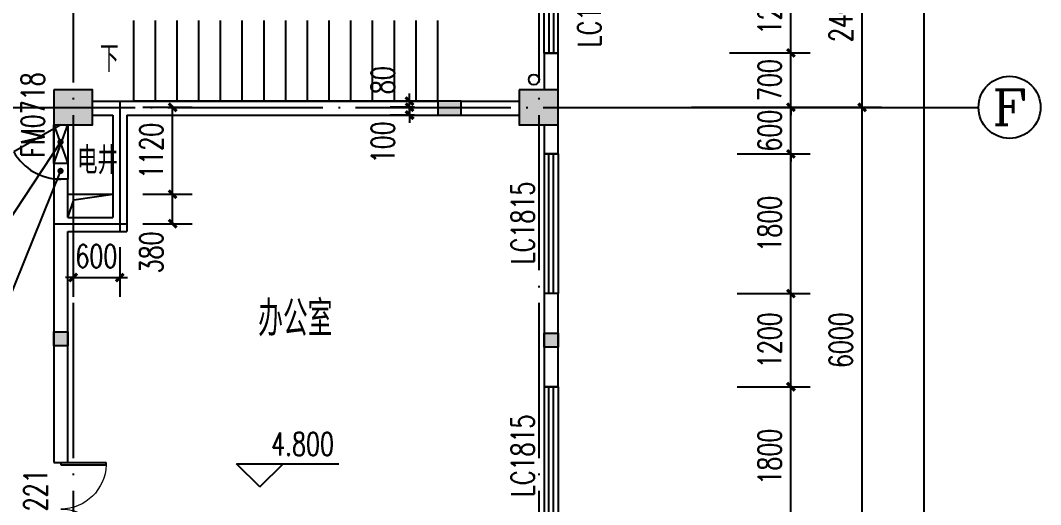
# Model space of a CAD drawing. Header units: millimetres. Extents: x 172649 to 472543, y 238332 to 449264.
# Drawn here: x 255333 to 268482, y 317555 to 323793 of the extents above; entities that cross this region are included whole.
import ezdxf
from ezdxf.enums import TextEntityAlignment as Align

# ---------------------------------------------------------------- set-up
doc = ezdxf.new("R2010")
doc.units = ezdxf.units.MM
doc.header["$LTSCALE"] = 1000
doc.linetypes.add('CENTER', pattern=[2, 1.25, -0.25, 0.25, -0.25])
doc.linetypes.add('DOTE', pattern=[2.42, 2, -0.2, 0.02, -0.2])
for name, color, linetype in [('AXIS', 3, 'Continuous'), ('AXIS_TEXT', 7, 'Continuous'), ('COLUMN', 7, 'Continuous'), ('DIM_ELEV', 3, 'Continuous'), ('DIM_LEAD', 3, 'Continuous'), ('DIM_SYMB', 3, 'Continuous'), ('DOTE', 1, 'CENTER'), ('PUB_DIM', 3, 'Continuous'), ('PUB_HATCH', 8, 'Continuous'), ('PUB_TEXT', 7, 'Continuous'), ('STAIR', 2, 'Continuous'), ('WALL', 255, 'Continuous'), ('WINDOW', 2, 'Continuous'), ('WINDOW_TEXT', 7, 'Continuous'), ('家具', 4, 'Continuous')]:
    doc.layers.add(name, color=color, linetype=linetype)
doc.styles.add('_TCH_AXIS', font='COMPLEX', dxfattribs={"bigfont": 'GBCBIG'})
doc.styles.add('_TCH_DIM', font='SIMPLEX', dxfattribs={"bigfont": 'GBCBIG'})
doc.styles.add('_TCH_DIM_T3', font='SIMPLEX', dxfattribs={"width": 0.705882, "bigfont": 'GBCBIG'})
doc.styles.add('_TCH_WINDOW', font='SIMPLEX', dxfattribs={"height": 3.5, "bigfont": 'GBCBIG'})
doc.styles.add('HZ', font='geditxt.shx', dxfattribs={"width": 0.75, "bigfont": 'hzfs_1.shx'})
doc.dimstyles.new('_TCH_ARCH&&100', dxfattribs={"dimtxt": 297.5, "dimasz": 100, "dimexe": 250, "dimexo": 300, "dimgap": 126.25, "dimtad": 1, "dimdec": 0, "dimzin": 0, "dimdsep": 46, "dimtxsty": '_TCH_DIM_T3', "dimblk": 'ARCHTICK', "dimcen": 0.09, "dimclrt": 7, "dimazin": 2, "dimtfac": 1, "dimtdec": 0, "dimtix": 1, "dimtmove": 2, "dimatfit": 3, "dimfxl": 1, "dimtolj": 1, "dimtzin": 0, "dimarcsym": 0})

# ---------------------------------------------------------------- blocks, each defined once
blk = doc.blocks.new('_ArchTick')
at = {"color": 0, "linetype": 'ByBlock', "const_width": 0.4}
blk.add_lwpolyline([(-0.5, -0.5), (0.5, 0.5)], dxfattribs=at)
blk = doc.blocks.new('*D59')
at = {"layer": 'DEFPOINTS', "color": 0}
for p in [(256613, 321553), (257295, 321553), (256613, 321173)]:
    blk.add_point(p, dxfattribs=at)
at = {"layer": 'PUB_DIM', "color": 0, "lineweight": -2}
for p, q in [((256913, 321553), (257545, 321553)), ((257295, 321173), (257295, 321553)), ((256913, 321173), (257545, 321173))]:
    blk.add_line(p, q, dxfattribs=at)
at = {"layer": 'PUB_DIM', "color": 0, "lineweight": -2, "xscale": 100, "yscale": 100, "zscale": 100}
for p, rotation in [((257295, 321553), 90), ((257295, 321173), 270)]:
    blk.add_blockref('_ArchTick', p, dxfattribs=dict(at, rotation=rotation))
at = {"layer": 'PUB_DIM', "color": 7, "insert": (257020, 320803), "char_height": 297.5, "attachment_point": 5, "rotation": 90, "style": '_TCH_DIM_T3'}
blk.add_mtext('\\A1;380', dxfattribs=at)
blk = doc.blocks.new('*D60')
at = {"layer": 'DEFPOINTS', "color": 0}
for p in [(256613, 322673), (257295, 322673), (256613, 321553)]:
    blk.add_point(p, dxfattribs=at)
at = {"layer": 'PUB_DIM', "color": 0, "lineweight": -2}
for p, q in [((256913, 322673), (257545, 322673)), ((257295, 321553), (257295, 322673)), ((256913, 321553), (257545, 321553))]:
    blk.add_line(p, q, dxfattribs=at)
at = {"layer": 'PUB_DIM', "color": 0, "lineweight": -2, "xscale": 100, "yscale": 100, "zscale": 100}
for p, rotation in [((257295, 322673), 90), ((257295, 321553), 270)]:
    blk.add_blockref('_ArchTick', p, dxfattribs=dict(at, rotation=rotation))
at = {"layer": 'PUB_DIM', "color": 7, "insert": (257020, 322113), "char_height": 297.5, "attachment_point": 5, "rotation": 90, "style": '_TCH_DIM_T3'}
blk.add_mtext('\\A1;1120', dxfattribs=at)
blk = doc.blocks.new('*D61')
at = {"layer": 'DEFPOINTS', "color": 0}
for p in [(256013, 321173), (256613, 321173), (256613, 320480)]:
    blk.add_point(p, dxfattribs=at)
at = {"layer": 'PUB_DIM', "color": 0, "lineweight": -2}
for p, q in [((256013, 320873), (256013, 320230)), ((256613, 320873), (256613, 320230)), ((256013, 320480), (255913, 320480)), ((256013, 320480), (256613, 320480)), ((256613, 320480), (256713, 320480))]:
    blk.add_line(p, q, dxfattribs=at)
at = {"layer": 'PUB_DIM', "color": 0, "lineweight": -2, "xscale": 100, "yscale": 100, "zscale": 100}
blk.add_blockref('_ArchTick', (256013, 320480), dxfattribs=at)
at = {"layer": 'PUB_DIM', "color": 0, "lineweight": -2, "xscale": 100, "yscale": 100, "zscale": 100, "rotation": 180}
blk.add_blockref('_ArchTick', (256613, 320480), dxfattribs=at)
at = {"layer": 'PUB_DIM', "color": 7, "insert": (256313, 320755), "char_height": 297.5, "attachment_point": 5, "style": '_TCH_DIM_T3'}
blk.add_mtext('\\A1;600', dxfattribs=at)
blk = doc.blocks.new('*D315')
at = {"layer": 'DEFPOINTS', "color": 0}
for p in [(260349, 322673), (260713, 322673), (260713, 322573)]:
    blk.add_point(p, dxfattribs=at)
at = {"layer": 'PUB_DIM', "color": 0, "lineweight": -2}
for p, q in [((260349, 322673), (260349, 322773)), ((260413, 322673), (260099, 322673)), ((260413, 322573), (260099, 322573)), ((260349, 322573), (260349, 322673)), ((260349, 322573), (260349, 322473))]:
    blk.add_line(p, q, dxfattribs=at)
at = {"layer": 'PUB_DIM', "color": 0, "lineweight": -2, "xscale": 100, "yscale": 100, "zscale": 100}
for p, rotation in [((260349, 322673), 270), ((260349, 322573), 90)]:
    blk.add_blockref('_ArchTick', p, dxfattribs=dict(at, rotation=rotation))
at = {"layer": 'PUB_DIM', "color": 7, "insert": (260004, 322223), "char_height": 297.5, "attachment_point": 5, "rotation": 90, "style": '_TCH_DIM_T3'}
blk.add_mtext('\\A1;100', dxfattribs=at)
blk = doc.blocks.new('*D316')
at = {"layer": 'DEFPOINTS', "color": 0}
for p in [(260349, 322753), (260713, 322753), (260713, 322673)]:
    blk.add_point(p, dxfattribs=at)
at = {"layer": 'PUB_DIM', "color": 0, "lineweight": -2}
for p, q in [((260349, 322753), (260349, 322853)), ((260413, 322753), (260099, 322753)), ((260349, 322673), (260349, 322753)), ((260413, 322673), (260099, 322673)), ((260349, 322673), (260349, 322573))]:
    blk.add_line(p, q, dxfattribs=at)
at = {"layer": 'PUB_DIM', "color": 0, "lineweight": -2, "xscale": 100, "yscale": 100, "zscale": 100}
for p, rotation in [((260349, 322753), 270), ((260349, 322673), 90)]:
    blk.add_blockref('_ArchTick', p, dxfattribs=dict(at, rotation=rotation))
at = {"layer": 'PUB_DIM', "color": 7, "insert": (260004, 323023), "char_height": 297.5, "attachment_point": 5, "rotation": 90, "style": '_TCH_DIM_T3'}
blk.add_mtext('\\A1;80', dxfattribs=at)
blk = doc.blocks.new('*D474')
at = {"layer": 'DEFPOINTS', "color": 0}
for p in [(264270, 322673), (265264, 322673), (264270, 322073)]:
    blk.add_point(p, dxfattribs=at)
at = {"layer": 'PUB_DIM', "color": 0, "lineweight": -2}
for p, q in [((265264, 322673), (265264, 322773)), ((264570, 322673), (265514, 322673)), ((265264, 322073), (265264, 322673)), ((264570, 322073), (265514, 322073)), ((265264, 322073), (265264, 321973))]:
    blk.add_line(p, q, dxfattribs=at)
at = {"layer": 'PUB_DIM', "color": 0, "lineweight": -2, "xscale": 100, "yscale": 100, "zscale": 100}
for p, rotation in [((265264, 322673), 270), ((265264, 322073), 90)]:
    blk.add_blockref('_ArchTick', p, dxfattribs=dict(at, rotation=rotation))
at = {"layer": 'PUB_DIM', "color": 7, "insert": (264989, 322373), "char_height": 297.5, "attachment_point": 5, "rotation": 90, "style": '_TCH_DIM_T3'}
blk.add_mtext('\\A1;600', dxfattribs=at)
blk = doc.blocks.new('*D475')
at = {"layer": 'DEFPOINTS', "color": 0}
for p in [(264270, 322073), (265264, 322073), (264270, 320273)]:
    blk.add_point(p, dxfattribs=at)
at = {"layer": 'PUB_DIM', "color": 0, "lineweight": -2}
for p, q in [((264570, 322073), (265514, 322073)), ((265264, 320273), (265264, 322073)), ((264570, 320273), (265514, 320273))]:
    blk.add_line(p, q, dxfattribs=at)
at = {"layer": 'PUB_DIM', "color": 0, "lineweight": -2, "xscale": 100, "yscale": 100, "zscale": 100}
for p, rotation in [((265264, 322073), 90), ((265264, 320273), 270)]:
    blk.add_blockref('_ArchTick', p, dxfattribs=dict(at, rotation=rotation))
at = {"layer": 'PUB_DIM', "color": 7, "insert": (264989, 321173), "char_height": 297.5, "attachment_point": 5, "rotation": 90, "style": '_TCH_DIM_T3'}
blk.add_mtext('\\A1;1800', dxfattribs=at)
blk = doc.blocks.new('*D476')
at = {"layer": 'DEFPOINTS', "color": 0}
for p in [(264270, 320273), (265264, 320273), (264270, 319073)]:
    blk.add_point(p, dxfattribs=at)
at = {"layer": 'PUB_DIM', "color": 0, "lineweight": -2}
for p, q in [((264570, 320273), (265514, 320273)), ((265264, 319073), (265264, 320273)), ((264570, 319073), (265514, 319073))]:
    blk.add_line(p, q, dxfattribs=at)
at = {"layer": 'PUB_DIM', "color": 0, "lineweight": -2, "xscale": 100, "yscale": 100, "zscale": 100}
for p, rotation in [((265264, 320273), 90), ((265264, 319073), 270)]:
    blk.add_blockref('_ArchTick', p, dxfattribs=dict(at, rotation=rotation))
at = {"layer": 'PUB_DIM', "color": 7, "insert": (264989, 319673), "char_height": 297.5, "attachment_point": 5, "rotation": 90, "style": '_TCH_DIM_T3'}
blk.add_mtext('\\A1;1200', dxfattribs=at)
blk = doc.blocks.new('*D477')
at = {"layer": 'DEFPOINTS', "color": 0}
for p in [(264270, 319073), (265264, 319073), (264270, 317273)]:
    blk.add_point(p, dxfattribs=at)
at = {"layer": 'PUB_DIM', "color": 0, "lineweight": -2}
for p, q in [((264570, 319073), (265514, 319073)), ((265264, 317273), (265264, 319073)), ((264570, 317273), (265514, 317273))]:
    blk.add_line(p, q, dxfattribs=at)
at = {"layer": 'PUB_DIM', "color": 0, "lineweight": -2, "xscale": 100, "yscale": 100, "zscale": 100}
for p, rotation in [((265264, 319073), 90), ((265264, 317273), 270)]:
    blk.add_blockref('_ArchTick', p, dxfattribs=dict(at, rotation=rotation))
at = {"layer": 'PUB_DIM', "color": 7, "insert": (264989, 318173), "char_height": 297.5, "attachment_point": 5, "rotation": 90, "style": '_TCH_DIM_T3'}
blk.add_mtext('\\A1;1800', dxfattribs=at)
blk = doc.blocks.new('*D499')
at = {"layer": 'DEFPOINTS', "color": 0}
for p in [(264174, 324573), (265264, 324573), (264174, 323373)]:
    blk.add_point(p, dxfattribs=at)
at = {"layer": 'PUB_DIM', "color": 0, "lineweight": -2}
for p, q in [((264474, 324573), (265514, 324573)), ((265264, 323373), (265264, 324573)), ((264474, 323373), (265514, 323373))]:
    blk.add_line(p, q, dxfattribs=at)
at = {"layer": 'PUB_DIM', "color": 0, "lineweight": -2, "xscale": 100, "yscale": 100, "zscale": 100}
for p, rotation in [((265264, 324573), 90), ((265264, 323373), 270)]:
    blk.add_blockref('_ArchTick', p, dxfattribs=dict(at, rotation=rotation))
at = {"layer": 'PUB_DIM', "color": 7, "insert": (264989, 323973), "char_height": 297.5, "attachment_point": 5, "rotation": 90, "style": '_TCH_DIM_T3'}
blk.add_mtext('\\A1;1200', dxfattribs=at)
blk = doc.blocks.new('*D500')
at = {"layer": 'DEFPOINTS', "color": 0}
for p in [(264174, 323373), (265264, 323373), (264174, 322673)]:
    blk.add_point(p, dxfattribs=at)
at = {"layer": 'PUB_DIM', "color": 0, "lineweight": -2}
for p, q in [((265264, 323373), (265264, 323473)), ((264474, 323373), (265514, 323373)), ((265264, 322673), (265264, 323373)), ((264474, 322673), (265514, 322673)), ((265264, 322673), (265264, 322573))]:
    blk.add_line(p, q, dxfattribs=at)
at = {"layer": 'PUB_DIM', "color": 0, "lineweight": -2, "xscale": 100, "yscale": 100, "zscale": 100}
for p, rotation in [((265264, 323373), 270), ((265264, 322673), 90)]:
    blk.add_blockref('_ArchTick', p, dxfattribs=dict(at, rotation=rotation))
at = {"layer": 'PUB_DIM', "color": 7, "insert": (264989, 323023), "char_height": 297.5, "attachment_point": 5, "rotation": 90, "style": '_TCH_DIM_T3'}
blk.add_mtext('\\A1;700', dxfattribs=at)
blk = doc.blocks.new('*D502')
at = {"layer": 'AXIS', "color": 0, "lineweight": -2}
for p, q in [((263982, 325073), (266432, 325073)), ((266182, 322673), (266182, 325073)), ((263982, 322673), (266432, 322673))]:
    blk.add_line(p, q, dxfattribs=at)
at = {"layer": 'DEFPOINTS', "color": 0}
for p in [(263682, 325073), (266182, 325073), (263682, 322673)]:
    blk.add_point(p, dxfattribs=at)
at = {"layer": 'AXIS', "color": 0, "lineweight": -2, "xscale": 100, "yscale": 100, "zscale": 100}
for p, rotation in [((266182, 325073), 90), ((266182, 322673), 270)]:
    blk.add_blockref('_ArchTick', p, dxfattribs=dict(at, rotation=rotation))
at = {"layer": 'AXIS', "color": 7, "insert": (265907, 323873), "char_height": 297.5, "attachment_point": 5, "rotation": 90, "style": '_TCH_DIM_T3'}
blk.add_mtext('\\A1;2400', dxfattribs=at)
blk = doc.blocks.new('*D503')
at = {"layer": 'AXIS', "color": 0, "lineweight": -2}
for p, q in [((263982, 322673), (266432, 322673)), ((266182, 316673), (266182, 322673)), ((263982, 316673), (266432, 316673))]:
    blk.add_line(p, q, dxfattribs=at)
at = {"layer": 'DEFPOINTS', "color": 0}
for p in [(263682, 322673), (266182, 322673), (263682, 316673)]:
    blk.add_point(p, dxfattribs=at)
at = {"layer": 'AXIS', "color": 0, "lineweight": -2, "xscale": 100, "yscale": 100, "zscale": 100}
for p, rotation in [((266182, 322673), 90), ((266182, 316673), 270)]:
    blk.add_blockref('_ArchTick', p, dxfattribs=dict(at, rotation=rotation))
at = {"layer": 'AXIS', "color": 7, "insert": (265907, 319673), "char_height": 297.5, "attachment_point": 5, "rotation": 90, "style": '_TCH_DIM_T3'}
blk.add_mtext('\\A1;6000', dxfattribs=at)
blk = doc.blocks.new('*D509')
at = {"layer": 'AXIS', "color": 0, "lineweight": -2}
for p, q in [((263982, 328273), (267232, 328273)), ((266982, 298273), (266982, 328273)), ((263982, 298273), (267232, 298273))]:
    blk.add_line(p, q, dxfattribs=at)
at = {"layer": 'DEFPOINTS', "color": 0}
for p in [(263682, 328273), (266982, 328273), (263682, 298273)]:
    blk.add_point(p, dxfattribs=at)
at = {"layer": 'AXIS', "color": 0, "lineweight": -2, "xscale": 100, "yscale": 100, "zscale": 100}
for p, rotation in [((266982, 328273), 90), ((266982, 298273), 270)]:
    blk.add_blockref('_ArchTick', p, dxfattribs=dict(at, rotation=rotation))
at = {"layer": 'AXIS', "color": 7, "insert": (266707, 313273), "char_height": 297.5, "attachment_point": 5, "rotation": 90, "style": '_TCH_DIM_T3'}
blk.add_mtext('\\A1;30000', dxfattribs=at)
blk = doc.blocks.new('$TCHSYS$WIN2D')
for p, q in [((-0.5, 0.5), (0.5, 0.5)), ((-0.5, 0.5), (-0.5, -0.5)), ((0.5, 0.5), (0.5, -0.5)), ((0.5, 0.1667), (-0.5, 0.1667)), ((0.5, -0.1667), (-0.5, -0.1667)), ((-0.5, -0.5), (0.5, -0.5))]:
    blk.add_line(p, q)
blk = doc.blocks.new('$DorLib2D$00000002')
for p, q in [((-0.5, 0), (-0.5, 0.4875)), ((-0.475, 0.4875), (-0.5, 0.4875)), ((-0.475, 0), (-0.475, 0.4875)), ((0.475, 0), (0.475, 0.4875)), ((0.475, 0.4875), (0.5, 0.4875)), ((0.5, 0), (0.5, 0.4875)), ((-0.5, 0), (-0.475, 0)), ((0.5, 0), (0.475, 0))]:
    blk.add_line(p, q)
at = {"lineweight": 13}
for centre, start, end in [((-0.4875, 0), 0, 88.53072), ((0.4875, 0), 91.46928, 180)]:
    blk.add_arc(centre, 0.4875, start, end, dxfattribs=at)
blk = doc.blocks.new('_FZH')
blk.add_lwpolyline([(-0.5, -0.5), (0.5, -0.5), (0.5, 0.5), (-0.5, 0.5)], close=True)
at = {"layer": 'PUB_HATCH'}
blk.add_solid([(-0.5, -0.5), (0.5, -0.5), (-0.5, 0.5), (0.5, 0.5)], dxfattribs=at)
blk = doc.blocks.new('$DorLib2D$00000228')
at = {"color": 0}
blk.add_line((0.5, 0), (0, 0.866), dxfattribs=at)
blk.add_arc((0.5, 0), 1, 120, 180, dxfattribs=at)

msp = doc.modelspace()

# ---------------------------------------------------------------- hatches: boundary and pattern name
at = {"layer": 'COLUMN'}
h = msp.add_hatch(color=256, dxfattribs=at)
h.paths.add_polyline_path([(255943.3, 319600.3), (255943.3, 319690.3), (255763.3, 319690.3), (255763.3, 319600.3)])
h.paths.add_polyline_path([(255943.3, 319690.3), (255943.3, 319780.3), (255763.3, 319780.3), (255763.3, 319690.3)])
h = msp.add_hatch(color=256, dxfattribs=at)
h.paths.add_polyline_path([(262263.3, 319582.7), (262263.3, 319672.7), (262083.3, 319672.7), (262083.3, 319582.7)])
h.paths.add_polyline_path([(262263.3, 319672.7), (262263.3, 319762.7), (262083.3, 319762.7), (262083.3, 319672.7)])

# ---------------------------------------------------------------- linework, layer by layer
msp.add_circle((261951.9, 323029.9), 67.2)
at = {"layer": 'AXIS'}
msp.add_line((263682.2, 322672.7), (267682.2, 322672.7), dxfattribs=at)
msp.add_circle((268082.2, 322672.7), 400, dxfattribs=at)
at = {"layer": 'COLUMN'}
for points in [[(255763.3, 319780.3), (255943.3, 319780.3), (255943.3, 319600.3), (255763.3, 319600.3), (255763.3, 319780.3)], [(262083.3, 319762.7), (262263.3, 319762.7), (262263.3, 319582.7), (262083.3, 319582.7), (262083.3, 319762.7)]]:
    msp.add_lwpolyline(points, dxfattribs=at)
at = {"layer": 'DIM_ELEV'}
for p, q in [((258419.3, 317782), (258119.3, 318082)), ((258119.3, 318082), (259435.3, 318082)), ((258419.3, 317782), (258719.3, 318082))]:
    msp.add_line(p, q, dxfattribs=at)
at = {"layer": 'DIM_LEAD'}
for p, q in [((255850.2, 322225.7), (254735.7, 320536.6)), ((255850.4, 321853.9), (254678, 318958.1))]:
    msp.add_line(p, q, dxfattribs=at)
at = {"layer": 'DIM_LEAD', "const_width": 40}
for points in [[(255861.2, 322242.4, 1), (255839.2, 322209, 1)], [(255857.9, 321872.4, 1), (255842.9, 321835.3, 1)]]:
    msp.add_lwpolyline(points, format="xyb", close=True, dxfattribs=at)
at = {"layer": 'DIM_SYMB'}
msp.add_lwpolyline([(256653.3, 323302.7, 0, 0, 0), (261313.3, 323302.7, 0, 0, 0), (261313.3, 324522.7, 0, 0, 0), (259333.3, 324522.7, 80, 0, 0), (259033.3, 324522.7, 0, 0, 0)], format="xyseb", dxfattribs=at)
at = {"layer": 'DOTE', "linetype": 'DOTE'}
for p, q in [((256013.3, 329833.7), (256013.3, 295696.2)), ((262013.3, 329833.7), (262013.3, 295447)), ((256613.3, 322752.7), (256613.3, 321072.7)), ((247552.6, 322672.7), (263682.2, 322672.7)), ((255763.3, 321172.7), (256703.3, 321172.7))]:
    msp.add_line(p, q, dxfattribs=at)
at = {"layer": 'PUB_TEXT', "linetype": 'Continuous'}
for p, q in [((255943.3, 321552.7), (256523.3, 321552.7)), ((256023.2, 321481.6), (256523.3, 321552.7)), ((255943.3, 321252.7), (256023.2, 321481.6))]:
    msp.add_line(p, q, dxfattribs=at)
at = {"layer": 'STAIR'}
for p, q in [((256793.3, 322752.7), (256793.3, 323792.7)), ((257073.3, 322752.7), (257073.3, 323792.7)), ((257353.3, 322752.7), (257353.3, 323792.7)), ((257633.3, 322752.7), (257633.3, 323792.7)), ((257913.3, 322752.7), (257913.3, 323792.7)), ((258193.3, 322752.7), (258193.3, 323792.7)), ((258473.3, 322752.7), (258473.3, 323792.7)), ((258753.3, 322752.7), (258753.3, 323792.7)), ((259033.3, 322752.7), (259033.3, 323792.7)), ((259313.3, 322752.7), (259313.3, 323792.7)), ((259593.3, 322752.7), (259593.3, 323792.7)), ((259873.3, 322752.7), (259873.3, 323792.7)), ((260153.3, 322752.7), (260153.3, 323792.7)), ((260433.3, 322752.7), (260433.3, 323792.7)), ((260713.3, 322752.7), (260713.3, 323792.7)), ((260713.3, 322752.7), (256793.3, 322752.7))]:
    msp.add_line(p, q, dxfattribs=at)
at = {"layer": 'WALL'}
for p, q in [((262263.3, 323372.7), (262083.3, 323372.7)), ((262083.3, 323372.7), (262083.3, 322897.7)), ((262263.3, 322897.7), (262263.3, 323372.7)), ((256263.3, 322752.7), (256523.3, 322752.7)), ((256523.3, 322752.7), (260713.3, 322752.7)), ((261013.3, 322752.7), (261763.3, 322752.7)), ((256263.3, 322572.7), (256523.3, 322572.7)), ((256523.3, 322572.7), (256523.3, 321252.7)), ((256703.3, 322572.7), (256703.3, 321072.7)), ((256703.3, 322572.7), (260713.3, 322572.7)), ((261013.3, 322572.7), (261763.3, 322572.7)), ((262083.3, 322447.7), (262083.3, 322072.7)), ((262263.3, 322072.7), (262263.3, 322447.7)), ((262083.3, 322072.7), (262263.3, 322072.7)), ((255943.3, 321747.7), (255763.3, 321747.7)), ((255763.3, 321747.7), (255763.3, 321162.7)), ((255943.3, 321252.7), (255943.3, 321747.7)), ((255943.3, 321252.7), (256523.3, 321252.7)), ((255763.3, 321162.7), (255763.3, 318097.7)), ((255943.3, 321072.7), (256703.3, 321072.7)), ((255943.3, 318097.7), (255943.3, 321072.7)), ((262083.3, 320272.7), (262083.3, 319072.7)), ((262263.3, 320272.7), (262083.3, 320272.7)), ((262263.3, 319072.7), (262263.3, 320272.7)), ((262083.3, 319072.7), (262263.3, 319072.7)), ((255763.3, 318097.7), (255943.3, 318097.7))]:
    msp.add_line(p, q, dxfattribs=at)
at = {"layer": 'WINDOW'}
for p, q in [((255763.3, 322447.7), (255763.3, 321747.7)), ((255943.3, 322447.7), (255943.3, 321747.7))]:
    msp.add_line(p, q, dxfattribs=at)
at = {"layer": '家具'}
for p, q in [((255763.3, 321947.7), (255763.3, 322447.7)), ((255763.3, 322447.7), (255943.3, 321947.7)), ((255763.3, 321947.7), (255943.3, 322447.7)), ((255943.3, 322447.7), (255943.3, 321947.7)), ((255943.3, 321947.7), (255763.3, 321947.7))]:
    msp.add_line(p, q, dxfattribs=at)

# ---------------------------------------------------------------- block references
at = {"layer": 'COLUMN', "xscale": 450, "yscale": 500, "zscale": 500, "rotation": 270}
for p in [(256013.3, 322672.7), (262013.3, 322672.7)]:
    msp.add_blockref('_FZH', p, dxfattribs=at)
at = {"layer": 'WALL', "xscale": 300, "yscale": 180, "zscale": 180}
msp.add_blockref('_FZH', (260863.3, 322662.7), dxfattribs=at)
at = {"layer": 'WINDOW'}
ref = msp.add_blockref('$TCHSYS$WIN2D', (262173.3, 323972.7), dxfattribs=dict(at, xscale=-1200, yscale=-180, zscale=-1200, rotation=270))
ref.add_attrib('A', 'LC1214', (262815.4, 323447.7), dxfattribs={"layer": 'WINDOW_TEXT', "height": 297.5, "rotation": 90, "style": '_TCH_WINDOW', "width": 0.705882})
ref = msp.add_blockref('$DorLib2D$00000228', (255853.3, 322097.7), dxfattribs=dict(at, xscale=-700, yscale=-700, zscale=-700, rotation=270))
ref.add_attrib('A', 'FM0718', (255641.9, 322024.9), dxfattribs={"layer": 'WINDOW_TEXT', "height": 297.5, "rotation": 90, "style": '_TCH_WINDOW', "width": 0.705882})
ref = msp.add_blockref('$TCHSYS$WIN2D', (262173.3, 321172.7), dxfattribs=dict(at, xscale=1800, yscale=180, zscale=1800, rotation=269.9999999999988))
ref.add_attrib('A', 'LC1815', (261957, 320652.7), dxfattribs={"layer": 'WINDOW_TEXT', "height": 297.5, "rotation": 90, "style": '_TCH_WINDOW', "width": 0.705882})
ref = msp.add_blockref('$TCHSYS$WIN2D', (262173.3, 318172.7), dxfattribs=dict(at, xscale=1800, yscale=180, zscale=1800, rotation=269.9999999999988))
ref.add_attrib('A', 'LC1815', (261957, 317652.7), dxfattribs={"layer": 'WINDOW_TEXT', "height": 297.5, "rotation": 90, "style": '_TCH_WINDOW', "width": 0.705882})
ref = msp.add_blockref('$DorLib2D$00000002', (255853.3, 317497.7), dxfattribs=dict(at, xscale=-1200, yscale=1200, zscale=-1200, rotation=270))
ref.add_attrib('A', 'M1221', (255676, 317072.7), dxfattribs={"layer": 'WINDOW_TEXT', "height": 297.5, "rotation": 90, "style": '_TCH_WINDOW', "width": 0.705882})

# ---------------------------------------------------------------- texts
at = {"insert": (256064.3, 322163.4), "char_height": 350, "width": 2414.941, "attachment_point": 1, "style": 'HZ'}
msp.add_mtext('电井', dxfattribs=at)
at = {"layer": 'AXIS_TEXT', "style": '_TCH_AXIS', "width": 1.3125}
msp.add_text('F', height=452.5, dxfattribs=at).set_placement((267856, 322446.5), (268308.5, 322446.5), align=Align.FIT)
at = {"layer": 'PUB_TEXT', "style": '_TCH_DIM'}
msp.add_text('下', height=337.6, dxfattribs=at).set_placement((256358.4, 323127.7))
at = {"layer": 'PUB_TEXT'}
for s, height, style, width, p in [('办公室 ', 456.38, 'HZ', 0.7, (258397.3, 319723.8)), ('4.800', 297.5, '_TCH_DIM', 0.705882, (258565.3, 318187))]:
    msp.add_text(s, height=height, dxfattribs=dict(at, style=style, width=width)).set_placement(p)

# ---------------------------------------------------------------- dimensions: what is measured, and where the dimension line sits
at = {"layer": 'AXIS'}
for p1, p2, distance, text, picture, middle in [((263682.2, 298272.7), (263682.2, 328272.7), -3300, '30000', '*D509', (266707.2, 313272.7)), ((263682.2, 322672.7), (263682.2, 325072.7), -2500, '2400', '*D502', (265907.2, 323872.7)), ((263682.2, 316672.7), (263682.2, 322672.7), -2500, '6000', '*D503', (265907.2, 319672.7))]:
    dim = msp.add_aligned_dim(p1=p1, p2=p2, distance=distance, text=text, dimstyle='_TCH_ARCH&&100', dxfattribs=at)
    dim.commit()
    dim.dimension.update_dxf_attribs({"geometry": picture, "text_midpoint": middle})
at = {"layer": 'PUB_DIM'}
for p1, p2, distance, text, picture, middle in [((264173.6, 323372.7), (264173.6, 324572.7), -1090.5, '1200', '*D499', (264989.1, 323972.7)), ((264173.6, 322672.7), (264173.6, 323372.7), -1090.5, '700', '*D500', (264989.1, 323022.7)), ((256613.3, 321552.7), (256613.3, 322672.7), -681.7, '1120', '*D60', (257020, 322112.7)), ((264270.2, 322072.7), (264270.2, 322672.7), -993.9, '600', '*D474', (264989.1, 322372.7)), ((264270.2, 320272.7), (264270.2, 322072.7), -993.9, '1800', '*D475', (264989.1, 321172.7)), ((256013.3, 321172.7), (256613.3, 321172.7), -693.2, '600', '*D61', (256313.3, 320754.5)), ((264270.2, 319072.7), (264270.2, 320272.7), -993.9, '1200', '*D476', (264989.1, 319672.7)), ((264270.2, 317272.7), (264270.2, 319072.7), -993.9, '1800', '*D477', (264989.1, 318172.7))]:
    dim = msp.add_aligned_dim(p1=p1, p2=p2, distance=distance, text=text, dimstyle='_TCH_ARCH&&100', dxfattribs=at)
    dim.commit()
    dim.dimension.update_dxf_attribs({"geometry": picture, "text_midpoint": middle})
for base, p1, p2, text, picture, middle in [((260349.5, 322752.7), (260713.3, 322672.7), (260713.3, 322752.7), '80', '*D316', (260004.5, 323022.7)), ((260349.5, 322672.7), (260713.3, 322572.7), (260713.3, 322672.7), '100', '*D315', (260004.5, 322222.7)), ((257295, 321552.7), (256613.3, 321172.7), (256613.3, 321552.7), '380', '*D59', (257020, 320802.7))]:
    dim = msp.add_linear_dim(base=base, p1=p1, p2=p2, angle=90, text=text, dimstyle='_TCH_ARCH&&100', dxfattribs=at)
    dim.commit()
    dim.dimension.update_dxf_attribs({"geometry": picture, "text_midpoint": middle, "dimtype": 129})

doc.saveas('drawing.dxf')
